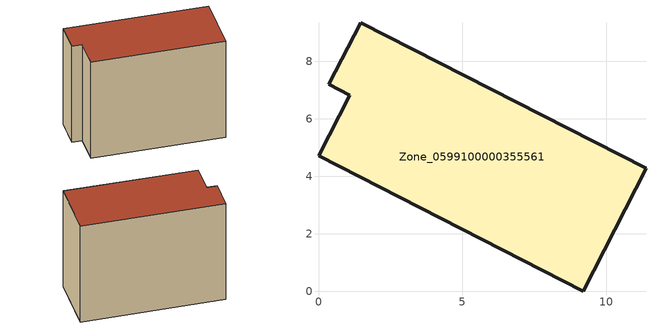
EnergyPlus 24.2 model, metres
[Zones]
Zone_0599100000355561
 floor ground (C_G): 11.38,4.27 9.19,0 0,4.71 1.08,6.82 0.36,7.19 1.47,9.34 z3.89
 wall outside (C_F): 9.19,0 11.38,4.27 1.47,9.34 0.36,7.19 1.08,6.82 0,4.71 9.19,0 z3.89:12.43
 roof outside (C_R): 0,4.71 9.19,0 11.38,4.27 1.47,9.34 0.36,7.19 1.08,6.82 z12.43
[BUILDING]
Pand.0599100000355561: North Axis=0; Terrain=City; Loads Convergence Tolerance Value=0.04; Temperature Convergence Tolerance Value=0.4; Solar Distribution=FullExterior; Maximum Number of Warmup Days=25; Minimum Number of Warmup Days=1
[Site:Location]
Rotterdam.The.Hague.AP_ZH_NLD Design_Conditions: Latitude=51.96; Longitude=4.45; Time Zone=1; Elevation=-4.5
[SITE:GROUNDTEMPERATURE:BUILDINGSURFACE]
18, 18, 18, 18, 18, 18, 18, 18, 18, 18, 18, 18
[MATERIAL] Thermal Absorptance=0.9; Solar Absorptance=0.7; Visible Absorptance=0.7
Name | Roughness | Thickness | Conductivity | Density | Specific Heat
G.TI.1992-2005 | MediumSmooth | 0.15 | 0.06 | 540 | 1210
F.TI.1992-2005 | Rough | 0.3 | 0.12 | 1920 | 840
R.TI.1992-2005 | MediumRough | 0.2 | 0.08 | 1500 | 1000
[CONSTRUCTION]
C_G: G.TI.1992-2005
C_F: F.TI.1992-2005
C_R: R.TI.1992-2005
[ZONE]
Zone_0599100000355561: Type=1; Multiplier=1; Ceiling Height=Autocalculate; Volume=Autocalculate; Floor Area=autocalculate; Part of Total Floor Area=Yes
[ZONEINFILTRATION:DESIGNFLOWRATE]
Infil_Zone_0599100000355561: Zone or ZoneList or Space or SpaceList=Zone_0599100000355561; Schedule=AlwaysOn; Design Flow Rate Calculation Method=Flow/Area; Flow Rate per Floor Area=0.0015; Constant Term Coefficient=1; Temperature Term Coefficient=0; Velocity Term Coefficient=0; Velocity Squared Term Coefficient=0
[HVACTEMPLATE:ZONE:IDEALLOADSAIRSYSTEM]
Zone_0599100000355561: Maximum Heating Supply Air Temperature=50; Minimum Cooling Supply Air Temperature=13; Maximum Heating Supply Air Humidity Ratio=0.0156; Minimum Cooling Supply Air Humidity Ratio=0.0077; Heating Limit=NoLimit; Cooling Limit=NoLimit; Dehumidification Control Type=ConstantSensibleHeatRatio; Cooling Sensible Heat Ratio=0.7; Dehumidification Setpoint=60; Humidification Control Type=None; Humidification Setpoint=30; Outdoor Air Method=None; Outdoor Air Flow Rate per Person=0.00944; Outdoor Air Flow Rate per Zone Floor Area=0; Outdoor Air Flow Rate per Zone=0; Demand Controlled Ventilation Type=None; Outdoor Air Economizer Type=NoEconomizer; Heat Recovery Type=None; Sensible Heat Recovery Effectiveness=0.7; Latent Heat Recovery Effectiveness=0.65
[ZONECONTROL:THERMOSTAT]
ThermostatControl_Zone_0599100000355561: Zone or ZoneList=Zone_0599100000355561; Control Type Schedule=DualSetpointControlType; Control 1=Thermostat_Zone_0599100000355561; Temperature Difference Between Cutout And Setpoint=0
[THERMOSTATSETPOINT:DUALSETPOINT]
Thermostat_Zone_0599100000355561: Heating Setpoint Temperature Schedule=HeatingSetpoint_Zone_0599100000355561; Cooling Setpoint Temperature Schedule=CoolingSetpoint_Zone_0599100000355561
[SCHEDULE:COMPACT]
HeatingSetpoint_Zone_0599100000355561: Through: 12/31, For: AllDays, Until: 24:00, 21
CoolingSetpoint_Zone_0599100000355561: Through: 12/31, For: AllDays, Until: 24:00, 24
DualSetpointControlType: Through: 12/31, For: AllDays, Until: 24:00, 4
AlwaysOn: Through: 12/31, For: AllDays, Until: 24:00, 1
